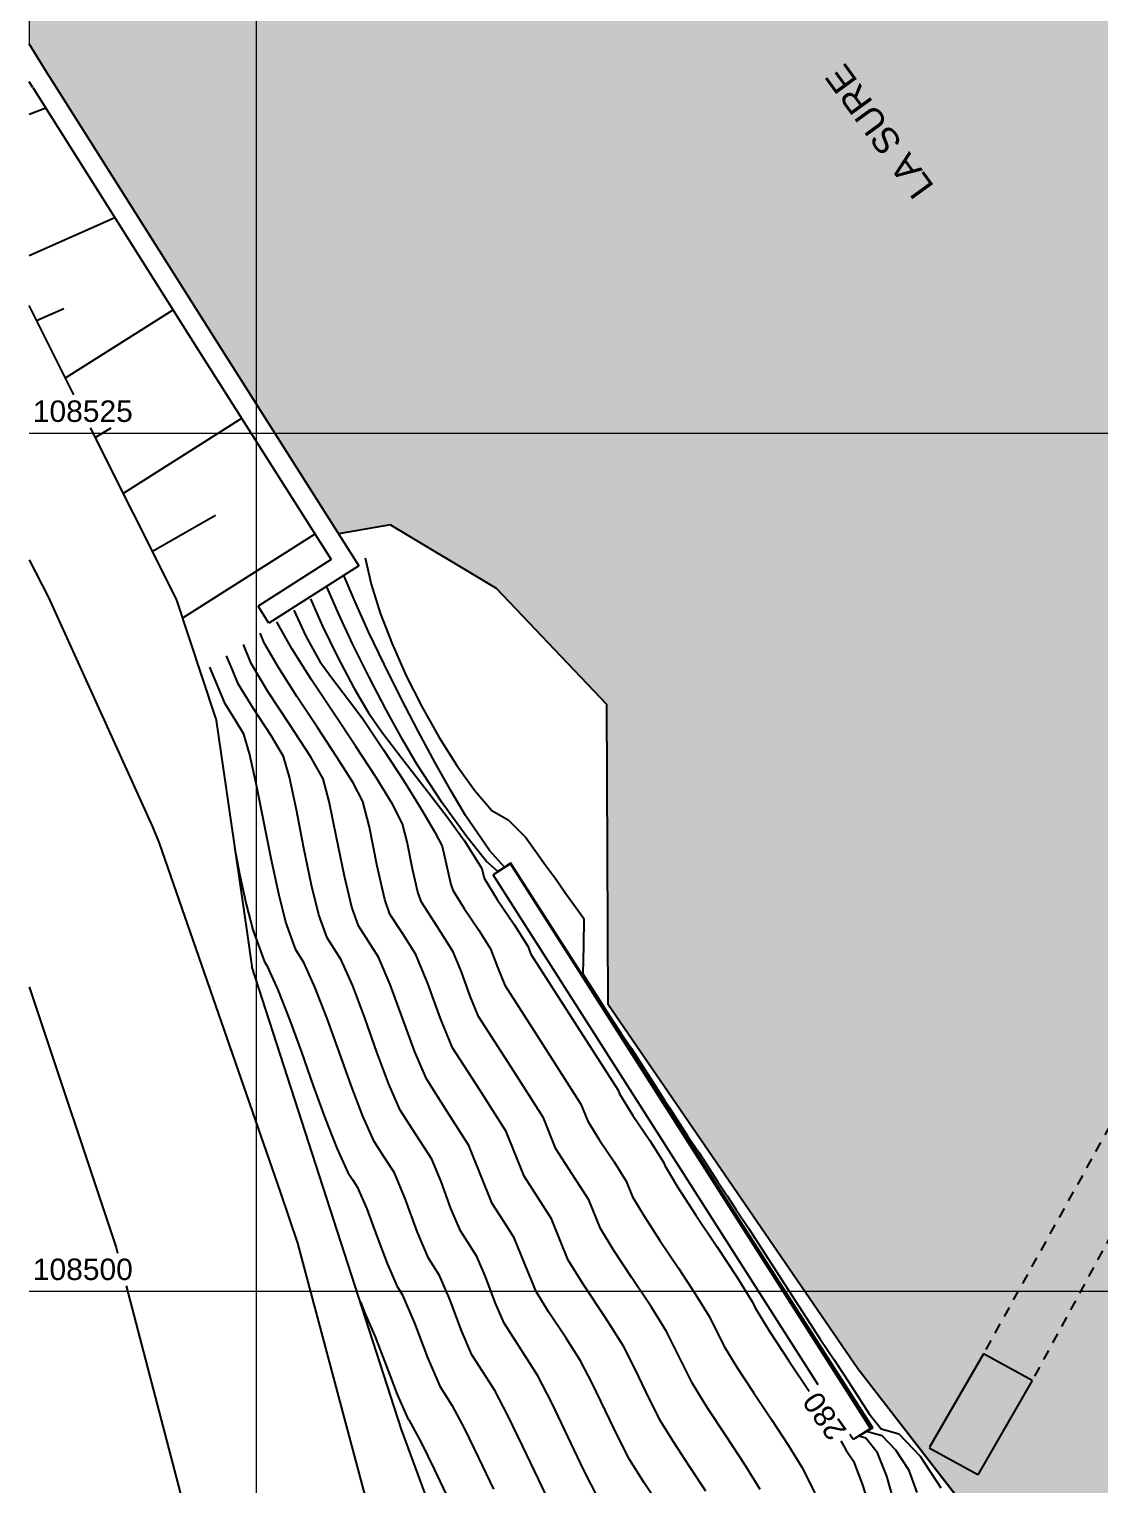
# Model space of a CAD drawing. Extents: x 62405 to 62842, y 108162 to 109685.
# Drawn here: x 62418.39 to 62449.59, y 108494.36 to 108536.77 of the extents above; entities that cross this region are included whole.
import ezdxf
from ezdxf.enums import TextEntityAlignment as Align

# ---------------------------------------------------------------- set-up
doc = ezdxf.new("R2010")
doc.units = 0
doc.header["$LTSCALE"] = 0.999976
doc.header["$MEASUREMENT"] = 0
doc.linetypes.add('DOT', pattern=[0.55, 0.3, -0.25])
for name, color, linetype in [('Bâti', 7, 'Continuous'), ('colore lago', 131, 'Continuous'), ('coordinate', 2, 'Continuous'), ('curve livello 1m', 2, 'Continuous'), ('curve livello 5m', 7, 'Continuous'), ('Limite fiume', 6, 'Continuous'), ('pendenze', 2, 'Continuous'), ('Strade', 7, 'Continuous'), ('TalusHautBas', 7, 'Continuous'), ('TEXT035', 1, 'Continuous')]:
    doc.layers.add(name, color=color, linetype=linetype)
doc.layers.add('Colori bordi', color=5, linetype='Continuous', plot=False)
doc.styles.add('ARIAL', font='arial.ttf')

msp = doc.modelspace()

# ---------------------------------------------------------------- hatches: boundary and pattern name
at = {"layer": 'colore lago', "ltscale": 2.5}
msp.add_hatch(color=256, dxfattribs=at).paths.add_polyline_path([(62418.386, 108536.339), (62418.985, 108535.375), (62423.804, 108527.74), (62427.401, 108522.066), (62428.917, 108522.33), (62431.999, 108520.483), (62435.209, 108517.103), (62435.248, 108508.375), (62442.532, 108497.745), (62448.327, 108490.271), (62450.507, 108487.501), (62519.333, 108487.501), (62517.305, 108489.509), (62515.162, 108489.283), (62513.477, 108490.005), (62512.018, 108490.794), (62510.226, 108491.698), (62508.5, 108492.315), (62506.793, 108492.848), (62504.595, 108493.435), (62502.672, 108493.881), (62500.915, 108494.258), (62499.247, 108494.765), (62497.742, 108495.099), (62496.19, 108495.56), (62494.48, 108496.495), (62493.129, 108497.806), (62491.827, 108498.973), (62490.622, 108500.479), (62489.135, 108502.419), (62486.92, 108504.999), (62484.555, 108507.662), (62482.457, 108510.57), (62480.167, 108513.315), (62477.975, 108515.927), (62475.889, 108518.535), (62474.189, 108520.808), (62472.873, 108522.774), (62471.267, 108524.698), (62470.188, 108525.91), (62469.135, 108527.456), (62468.335, 108529.356), (62467.904, 108531.734), (62467.294, 108533.586), (62466.526, 108536.084), (62465.635, 108538.368), (62464.922, 108540.056), (62464.463, 108541.58), (62465.943, 108542.034), (62466.033, 108544.564), (62466.818, 108546.48), (62467.459, 108547.562), (62468.158, 108548.302), (62471.307, 108544.63), (62466.582, 108550.14), (62461.323, 108555.669), (62452.234, 108564.908), (62445.975, 108571.355), (62438.597, 108578.993), (62431.968, 108586.051), (62422.759, 108596.383), (62419.614, 108600.43), (62418.386, 108602.152)])

# ---------------------------------------------------------------- linework, layer by layer
at = {"layer": 'Bâti', "linetype": 'Continuous'}
for p, q in [((62418.985, 108535.375), (62418.386, 108536.339)), ((62418.494, 108535.065), (62418.386, 108535.238)), ((62418.494, 108535.065), (62423.314, 108527.43)), ((62418.985, 108535.375), (62423.804, 108527.74)), ((62423.314, 108527.429), (62427.19, 108521.315)), ((62423.804, 108527.74), (62427.989, 108521.138)), ((62427.19, 108521.315), (62425.062, 108519.955)), ((62427.989, 108521.138), (62425.374, 108519.466)), ((62425.374, 108519.466), (62425.062, 108519.955)), ((62432.413, 108512.482), (62431.903, 108512.129)), ((62432.409, 108512.452), (62431.903, 108512.129)), ((62441.381, 108497.269), (62431.903, 108512.129)), ((62442.902, 108496.001), (62432.409, 108512.452)), ((62442.967, 108496.023), (62432.413, 108512.482)), ((62446.19, 108498.174), (62444.626, 108495.459)), ((62447.615, 108497.396), (62446.19, 108498.174)), ((62447.615, 108497.396), (62446.032, 108494.649)), ((62442.967, 108496.023), (62442.396, 108495.678)), ((62442.902, 108496.001), (62442.396, 108495.678)), ((62442.396, 108495.678), (62442.301, 108495.827)), ((62446.032, 108494.649), (62444.607, 108495.427))]:
    msp.add_line(p, q, dxfattribs=at)
at = {"layer": 'Bâti', "linetype": 'DOT'}
for p, q in [((62452.81, 108510.107), (62446.19, 108498.174)), ((62454.109, 108509.398), (62447.615, 108497.396))]:
    msp.add_line(p, q, dxfattribs=at)
at = {"layer": 'Colori bordi', "linetype": 'Continuous', "lineweight": 0, "flags": 128}
msp.add_lwpolyline([(62418.386, 108602.152), (62418.386, 108536.339), (62418.985, 108535.375), (62423.804, 108527.74), (62427.401, 108522.066), (62428.917, 108522.33), (62431.999, 108520.483), (62435.209, 108517.103), (62435.248, 108508.375), (62442.532, 108497.745), (62448.327, 108490.271)], dxfattribs=at)
at = {"layer": 'coordinate', "linetype": 'Continuous', "lineweight": 0}
for p, q in [((62425, 108685.001), (62425, 108487.501)), ((62418.386, 108525), (62458.966, 108525)), ((62418.386, 108500), (62489.313, 108500))]:
    msp.add_line(p, q, dxfattribs=at)
at = {"layer": 'curve livello 1m', "flags": 128}
for points in [[(62428.177, 108521.363), (62428.349, 108520.602), (62428.617, 108519.757), (62428.964, 108518.857), (62429.376, 108517.932), (62429.837, 108517.013), (62430.333, 108516.131), (62430.847, 108515.315), (62431.366, 108514.596), (62431.873, 108514.003), (62432.348, 108513.738), (62432.861, 108513.222), (62433.437, 108512.416), (62433.719, 108512.02), (62433.999, 108511.629), (62434.547, 108510.86), (62434.536, 108510.058), (62434.52, 108509.243), (62435.083, 108508.368), (62435.152, 108508.26), (62435.222, 108508.152), (62435.36, 108507.937), (62435.635, 108507.51), (62435.934, 108507.072), (62436.491, 108506.208), (62436.765, 108505.782), (62436.902, 108505.57), (62437.037, 108505.359), (62437.574, 108504.526), (62437.912, 108504.032), (62438.454, 108503.192), (62438.721, 108502.778), (62438.986, 108502.368), (62439.346, 108501.84), (62440.41, 108500.194), (62441.438, 108498.602), (62441.845, 108498.006), (62442.103, 108497.607), (62442.359, 108497.211), (62442.865, 108496.429), (62443.213, 108495.988), (62443.635, 108495.87), (62443.725, 108495.844), (62444.348, 108495.192), (62444.956, 108494.269)], [(62444.266, 108494.132), (62444.029, 108494.779), (62444.029, 108494.779), (62443.641, 108495.368), (62443.244, 108495.784), (62443.244, 108495.784), (62442.985, 108495.857), (62442.785, 108495.913), (62442.946, 108496.016), (62442.499, 108496.714), (62442.288, 108497.045), (62442.064, 108497.393), (62441.959, 108497.559), (62441.735, 108497.907), (62441.629, 108498.073), (62440.741, 108499.458), (62440.312, 108500.13), (62439.429, 108501.508), (62438.995, 108502.187), (62438.775, 108502.531), (62438.666, 108502.701), (62438.557, 108502.872), (62438.337, 108503.215), (62438.118, 108503.558), (62437.679, 108504.244), (62437.459, 108504.588), (62437.02, 108505.272), (62436.965, 108505.359), (62436.856, 108505.529), (62436.8, 108505.616), (62436.691, 108505.787), (62436.58, 108505.96), (62436.362, 108506.301), (62436.14, 108506.649), (62435.703, 108507.329), (62435.592, 108507.504), (62435.374, 108507.843), (62435.318, 108507.931), (62435.21, 108508.101), (62435.182, 108508.144), (62435.127, 108508.229), (62435.099, 108508.273), (62435.045, 108508.358), (62434.82, 108508.71), (62434.387, 108509.386), (62434.161, 108509.74), (62433.728, 108510.415), (62433.615, 108510.592), (62433.399, 108510.929), (62433.285, 108511.107), (62433.07, 108511.443), (62432.842, 108511.801), (62432.412, 108512.471), (62432.235, 108512.359), (62431.8, 108512.843), (62431.105, 108513.862), (62431.105, 108513.862), (62430.685, 108514.565), (62430.217, 108515.398), (62429.721, 108516.32), (62429.219, 108517.29), (62428.731, 108518.267), (62428.279, 108519.211), (62427.882, 108520.08), (62427.562, 108520.834)], [(62443.61, 108493.783), (62443.374, 108494.615), (62443.103, 108495.289), (62443.103, 108495.289), (62442.763, 108495.724), (62442.564, 108495.78), (62442.668, 108495.846), (62442.772, 108495.913), (62442.921, 108496.008), (62442.727, 108496.31), (62442.264, 108497.036), (62442.168, 108497.186), (62441.936, 108497.55), (62441.839, 108497.7), (62441.607, 108498.064), (62441.224, 108498.661), (62440.293, 108500.121), (62439.914, 108500.712), (62438.979, 108502.177), (62438.885, 108502.324), (62438.651, 108502.691), (62438.416, 108503.059), (62438.322, 108503.206), (62437.853, 108503.942), (62437.665, 108504.234), (62437.195, 108504.972), (62437.008, 108505.262), (62436.891, 108505.447), (62436.844, 108505.519), (62436.726, 108505.704), (62436.68, 108505.776), (62436.444, 108506.146), (62436.351, 108506.29), (62435.879, 108507.031), (62435.695, 108507.319), (62435.458, 108507.69), (62435.366, 108507.833), (62435.248, 108508.018), (62435.202, 108508.09), (62435.143, 108508.183), (62435.12, 108508.218), (62435.061, 108508.311), (62435.038, 108508.347), (62434.563, 108509.091), (62434.381, 108509.375), (62433.906, 108510.12), (62433.724, 108510.404), (62433.486, 108510.777), (62433.395, 108510.918), (62433.157, 108511.291), (62433.067, 108511.432), (62432.59, 108512.18), (62432.41, 108512.46), (62432.042, 108512.225), (62431.712, 108512.517), (62431.136, 108513.235), (62430.425, 108514.23), (62429.688, 108515.357), (62429.688, 108515.357), (62429.266, 108516.072), (62428.79, 108516.939), (62428.296, 108517.887), (62427.821, 108518.844), (62427.402, 108519.74), (62427.073, 108520.502)], [(62426.096, 108519.838), (62426.45, 108519.08), (62426.854, 108518.347), (62427.196, 108517.877), (62427.695, 108517.233), (62428.112, 108516.673), (62428.714, 108515.776), (62429.302, 108514.868), (62429.819, 108514.037), (62430.212, 108513.373), (62430.423, 108512.965), (62430.54, 108512.455), (62430.672, 108511.848), (62430.731, 108511.684), (62431.058, 108511.151), (62431.488, 108510.523), (62431.829, 108509.972), (62432.036, 108509.442), (62432.244, 108508.913), (62433.353, 108507.184), (62434.464, 108505.453), (62434.665, 108504.951), (62435.005, 108504.4), (62435.437, 108503.766), (62435.781, 108503.211), (62435.97, 108502.747), (62436.293, 108502.203), (62436.768, 108501.478), (62437.305, 108500.675), (62437.816, 108499.899), (62438.211, 108499.256), (62438.629, 108498.413), (62439.008, 108497.792), (62439.495, 108497.048), (62440.02, 108496.26), (62440.512, 108495.509), (62440.901, 108494.875), (62441.278, 108494.125)], [(62439.692, 108494.225), (62439.252, 108494.934), (62438.695, 108495.776), (62438.142, 108496.613), (62437.712, 108497.308), (62437.712, 108497.308), (62437.336, 108498.067), (62436.96, 108498.827), (62436.96, 108498.827), (62436.517, 108499.539), (62435.948, 108500.394), (62435.404, 108501.216), (62435.034, 108501.827), (62435.034, 108501.827), (62434.694, 108502.661), (62434.214, 108503.409), (62433.737, 108504.153), (62433.737, 108504.153), (62433.377, 108505.051), (62432.429, 108506.529), (62431.483, 108508.004), (62431.239, 108508.594), (62430.986, 108509.302), (62430.742, 108509.892), (62430.742, 108509.892), (62430.272, 108510.623), (62429.816, 108511.337), (62429.816, 108511.337), (62429.711, 108511.628), (62429.556, 108512.304), (62429.398, 108513.096), (62429.268, 108513.618), (62429.268, 108513.618), (62428.972, 108514.192), (62428.496, 108514.966), (62427.903, 108515.874), (62427.257, 108516.846), (62426.619, 108517.813), (62426.055, 108518.707), (62425.627, 108519.459), (62425.627, 108519.459), (62425.608, 108519.506)], [(62438.108, 108494.18), (62437.633, 108494.897), (62437.161, 108495.611), (62436.795, 108496.204), (62436.795, 108496.204), (62436.446, 108496.891), (62436.057, 108497.71), (62435.708, 108498.398), (62435.708, 108498.398), (62435.185, 108499.227), (62434.548, 108500.18), (62434.097, 108500.908), (62434.097, 108500.908), (62433.852, 108501.509), (62433.607, 108502.11), (62433.607, 108502.11), (62433.206, 108502.734), (62432.809, 108503.355), (62432.809, 108503.355), (62432.549, 108504.002), (62432.29, 108504.65), (62432.29, 108504.65), (62431.505, 108505.873), (62430.722, 108507.095), (62430.371, 108507.944), (62430.006, 108508.963), (62429.655, 108509.812), (62429.655, 108509.812), (62429.273, 108510.408), (62428.901, 108510.99), (62428.901, 108510.99), (62428.749, 108511.409), (62428.527, 108512.381), (62428.3, 108513.519), (62428.112, 108514.271), (62428.112, 108514.271), (62427.825, 108514.815), (62427.357, 108515.562), (62426.785, 108516.428), (62426.189, 108517.325), (62425.649, 108518.169), (62425.244, 108518.872), (62425.244, 108518.872), (62425.119, 108519.173)], [(62436.838, 108493.618), (62436.305, 108494.418), (62435.878, 108495.099), (62435.878, 108495.099), (62435.545, 108495.744), (62435.167, 108496.534), (62434.79, 108497.324), (62434.457, 108497.969), (62434.457, 108497.969), (62434.035, 108498.636), (62433.523, 108499.403), (62433.16, 108499.989), (62433.16, 108499.989), (62432.84, 108500.774), (62432.52, 108501.56), (62432.52, 108501.56), (62432.199, 108502.06), (62431.881, 108502.557), (62431.881, 108502.557), (62431.542, 108503.403), (62431.203, 108504.249), (62431.203, 108504.249), (62430.581, 108505.218), (62429.961, 108506.185), (62429.621, 108506.979), (62429.265, 108507.959), (62428.908, 108508.939), (62428.568, 108509.733), (62428.568, 108509.733), (62428.273, 108510.193), (62427.986, 108510.642), (62427.986, 108510.642), (62427.788, 108511.189), (62427.574, 108512.092), (62427.347, 108513.218), (62427.133, 108514.264), (62426.957, 108514.924), (62426.957, 108514.924), (62426.589, 108515.579), (62425.987, 108516.5), (62425.346, 108517.472), (62424.861, 108518.285), (62424.861, 108518.285), (62424.63, 108518.841)], [(62433.659, 108493.625), (62433.225, 108494.524), (62432.773, 108495.477), (62432.339, 108496.377), (62431.954, 108497.111), (62431.954, 108497.111), (62431.604, 108497.654), (62431.287, 108498.151), (62431.287, 108498.151), (62430.979, 108498.873), (62430.654, 108499.737), (62430.346, 108500.459), (62430.346, 108500.459), (62430.025, 108500.96), (62429.698, 108501.737), (62429.356, 108502.669), (62429.029, 108503.446), (62429.029, 108503.446), (62428.734, 108503.907), (62428.438, 108504.367), (62428.11, 108505.1), (62427.767, 108505.994), (62427.417, 108506.97), (62427.067, 108507.946), (62426.724, 108508.84), (62426.395, 108509.574), (62426.395, 108509.574), (62426.156, 108509.948), (62425.866, 108510.75), (62425.66, 108511.575), (62425.44, 108512.611), (62425.219, 108513.727), (62425.005, 108514.79), (62424.811, 108515.668), (62424.646, 108516.229), (62424.646, 108516.229), (62424.391, 108516.643), (62424.096, 108517.112), (62424.096, 108517.112), (62424.026, 108517.28), (62423.653, 108518.177)], [(62424.372, 108512.924), (62424.514, 108512.165), (62424.711, 108511.278), (62424.905, 108510.53), (62425.24, 108509.6), (62425.308, 108509.494), (62425.634, 108508.779), (62425.972, 108507.917), (62426.319, 108506.966), (62426.667, 108505.985), (62427.014, 108505.035), (62427.352, 108504.172), (62427.677, 108503.458), (62427.81, 108503.252), (62427.942, 108503.045), (62428.223, 108502.4), (62428.519, 108501.603), (62428.816, 108500.807), (62429.097, 108500.162), (62429.259, 108499.909), (62429.616, 108499.072), (62429.993, 108498.069), (62430.35, 108497.231), (62430.703, 108496.682), (62431.069, 108495.989), (62431.481, 108495.148), (62431.915, 108494.234)], [(62428.038, 108499.69), (62428.169, 108499.364), (62428.172, 108499.359), (62428.473, 108498.676), (62428.793, 108497.835), (62429.113, 108496.994), (62429.413, 108496.312), (62429.451, 108496.253), (62429.805, 108495.589), (62430.199, 108494.793), (62430.618, 108493.918), (62431.044, 108493.016), (62431.462, 108492.141), (62431.856, 108491.345), (62432.21, 108490.681), (62432.438, 108490.327), (62432.819, 108489.613), (62433.253, 108488.742), (62433.71, 108487.796), (62433.853, 108487.501)]]:
    msp.add_lwpolyline(points, dxfattribs=at)
at = {"layer": 'curve livello 5m', "flags": 128}
for points in [[(62426.585, 108520.17), (62426.926, 108519.398), (62427.373, 108518.483), (62427.848, 108517.583), (62428.271, 108516.852), (62428.271, 108516.852), (62428.657, 108516.303), (62429.245, 108515.532), (62429.919, 108514.663), (62430.566, 108513.82), (62431.071, 108513.126), (62431.071, 108513.126), (62431.578, 108512.313), (62431.633, 108512.068), (62431.646, 108512.032), (62432.024, 108511.415), (62432.521, 108510.688), (62432.915, 108510.051), (62432.915, 108510.051), (62433.005, 108509.822), (62434.277, 108507.84), (62435.551, 108505.854), (62435.593, 108505.749), (62435.981, 108505.12), (62436.475, 108504.395), (62436.868, 108503.761), (62436.868, 108503.761), (62436.907, 108503.666), (62437.275, 108503.046), (62437.816, 108502.219), (62438.429, 108501.303), (62439.012, 108500.418), (62439.463, 108499.685), (62439.463, 108499.685), (62439.545, 108499.517), (62439.973, 108498.817), (62440.523, 108497.977), (62441.116, 108497.087), (62441.118, 108497.084)], [(62434.961, 108493.995), (62434.549, 108494.791), (62434.083, 108495.767), (62433.617, 108496.744), (62433.205, 108497.54), (62432.69, 108498.339), (62432.224, 108499.07), (62431.965, 108499.676), (62431.692, 108500.403), (62431.433, 108501.01), (62430.953, 108501.758), (62430.678, 108502.412), (62430.39, 108503.194), (62430.116, 108503.848), (62429.657, 108504.562), (62429.2, 108505.276), (62428.866, 108506.034), (62428.518, 108506.968), (62428.164, 108507.961), (62427.815, 108508.895), (62427.482, 108509.653), (62427.071, 108510.295), (62426.827, 108510.969), (62426.617, 108511.827), (62426.394, 108512.908), (62426.174, 108514.021), (62425.971, 108514.975), (62425.801, 108515.576), (62425.453, 108516.172), (62424.914, 108516.985), (62424.478, 108517.698), (62424.31, 108518.103), (62424.142, 108518.509)], [(62442.038, 108495.642), (62442.11, 108495.524), (62442.11, 108495.524), (62442.182, 108495.381), (62442.402, 108495.05), (62442.68, 108494.332), (62442.941, 108493.451), (62443.191, 108492.478), (62443.437, 108491.481), (62443.684, 108490.532), (62443.938, 108489.699), (62444.205, 108489.053), (62444.205, 108489.053), (62445.435, 108487.501)]]:
    msp.add_lwpolyline(points, dxfattribs=at)
at = {"layer": 'Limite fiume', "linetype": 'Continuous'}
for p, q in [((62428.917, 108522.33), (62427.401, 108522.066)), ((62428.917, 108522.33), (62431.999, 108520.483)), ((62431.999, 108520.483), (62435.209, 108517.103)), ((62435.209, 108517.103), (62435.248, 108508.375)), ((62435.248, 108508.375), (62442.532, 108497.745)), ((62442.532, 108497.745), (62448.327, 108490.271))]:
    msp.add_line(p, q, dxfattribs=at)
at = {"layer": 'pendenze', "linetype": 'Continuous'}
for p, q in [((62418.386, 108534.296), (62418.869, 108534.472)), ((62418.386, 108530.175), (62420.885, 108531.279)), ((62418.602, 108528.283), (62419.398, 108528.628)), ((62419.444, 108526.607), (62422.583, 108528.588)), ((62421.133, 108523.247), (62424.58, 108525.432)), ((62420.315, 108524.875), (62420.775, 108525.156)), ((62421.979, 108521.562), (62423.814, 108522.607)), ((62422.862, 108519.617), (62426.717, 108522.061))]:
    msp.add_line(p, q, dxfattribs=at)
at = {"layer": 'Strade', "linetype": 'Continuous', "flags": 128}
for points in [[(62418.386, 108521.312), (62418.95, 108520.213), (62421.986, 108513.53), (62422.175, 108513.052), (62425.713, 108502.868), (62426.202, 108501.403), (62428.128, 108494.198), (62430.264, 108487.501)], [(62418.386, 108508.873), (62420.923, 108501.27), (62420.964, 108501.113)], [(62421.214, 108500.156), (62423.865, 108490.011), (62424.753, 108487.501)]]:
    msp.add_lwpolyline(points, dxfattribs=at)
at = {"layer": 'TalusHautBas', "linetype": 'Continuous'}
for p, q in [((62419.693, 108526.113), (62418.386, 108528.713)), ((62422.684, 108520.16), (62420.174, 108525.156)), ((62423.823, 108516.694), (62422.684, 108520.16)), ((62423.823, 108516.694), (62424.726, 108510.489)), ((62424.726, 108510.489), (62424.879, 108509.463)), ((62429.239, 108495.975), (62424.879, 108509.463)), ((62432.344, 108487.501), (62429.239, 108495.975))]:
    msp.add_line(p, q, dxfattribs=at)

# ---------------------------------------------------------------- texts
at = {"layer": 'coordinate', "color": 1, "style": 'ARIAL'}
for s, rotation, p in [('108525', 0.0001, (62421.408, 108525.326)), ('108500', 0.0001, (62421.408, 108500.326)), ('280', 125.1835, (62441.395, 108497.135))]:
    msp.add_text(s, height=0.625, rotation=rotation, dxfattribs=at).set_placement(p, align=Align.RIGHT)
at = {"layer": 'TEXT035', "style": 'ARIAL'}
msp.add_text('LA SURE', height=0.75, rotation=125.9748, dxfattribs=at).set_placement((62444.778, 108532.186))

doc.saveas('drawing.dxf')
